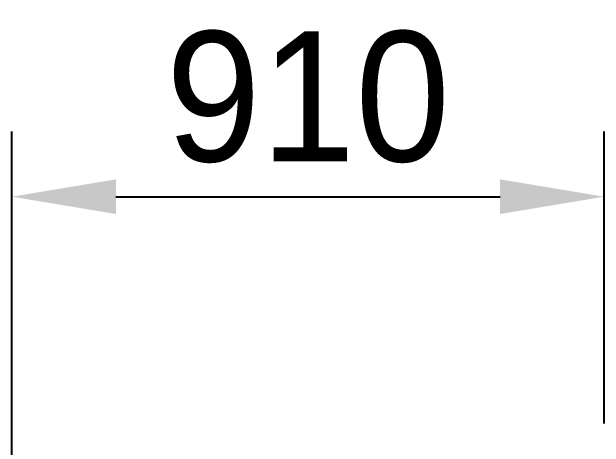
# Model space of a CAD drawing. Header units: inches. Extents: x 0 to 77285, y -118 to 40065.
# Drawn here: x 47427 to 48337, y 24994 to 25663 of the extents above; entities that cross this region are included whole.
import ezdxf

# ---------------------------------------------------------------- set-up
doc = ezdxf.new("R2010")
doc.units = ezdxf.units.IN
doc.header["$LTSCALE"] = 5
doc.header["$MEASUREMENT"] = 0
doc.styles.add('SCI', font='')
doc.styles.get('SCI').set_extended_font_data('Gulim')
doc.dimstyles.new('SCH', dxfattribs={"dimtxt": 2.5, "dimasz": 2, "dimexe": 1.25, "dimexo": 0.625, "dimtad": 1, "dimdec": 8, "dimtxsty": 'SCI', "dimcen": 2.5, "dimclrd": 4, "dimclre": 4, "dimclrt": 7, "dimadec": 8, "dimazin": 2, "dimtfac": 1, "dimtdec": 8, "dimtmove": 0, "dimatfit": 3, "dimfxl": 1, "dimarcsym": 0})

# ---------------------------------------------------------------- blocks, each defined once
blk = doc.blocks.new('*D571')
at = {"color": 4, "lineweight": -2, "transparency": 16777216}
for p, q in [((47426.91, 24860.55), (47426.91, 25478.8)), ((48336.91, 25030.55), (48336.91, 25478.8)), ((47586.91, 25378.8), (48176.91, 25378.8))]:
    blk.add_line(p, q, dxfattribs=at)
at = {"color": 4, "transparency": 16777216}
for points in [[(47586.91, 25405.47), (47586.91, 25352.13), (47426.91, 25378.8)], [(48176.91, 25405.47), (48176.91, 25352.13), (48336.91, 25378.8)]]:
    blk.add_solid(points, dxfattribs=at)
at = {"layer": 'Defpoints', "color": 0, "transparency": 16777216}
for p in [(48336.91, 25378.8), (48336.91, 24980.55), (47426.91, 24810.55, 0)]:
    blk.add_point(p, dxfattribs=at)
at = {"color": 7, "transparency": 16777216, "insert": (47881.91, 25531.6), "char_height": 200, "attachment_point": 5, "style": 'SCI'}
blk.add_mtext('910', dxfattribs=at)

msp = doc.modelspace()

# ---------------------------------------------------------------- dimensions: what is measured, and where the dimension line sits
dim = msp.add_linear_dim(base=(48336.9103407562, 25378.8000630157), p1=(47426.9103407562, 24810.5504117688, -0.0000000036), p2=(48336.9103407562, 24980.5504765245), dimstyle='SCH', override={"dimscale": 80})
dim.commit()
dim.dimension.update_dxf_attribs({"geometry": '*D571', "text_midpoint": (47881.9103407562, 25531.5963346535)})

doc.saveas('drawing.dxf')
